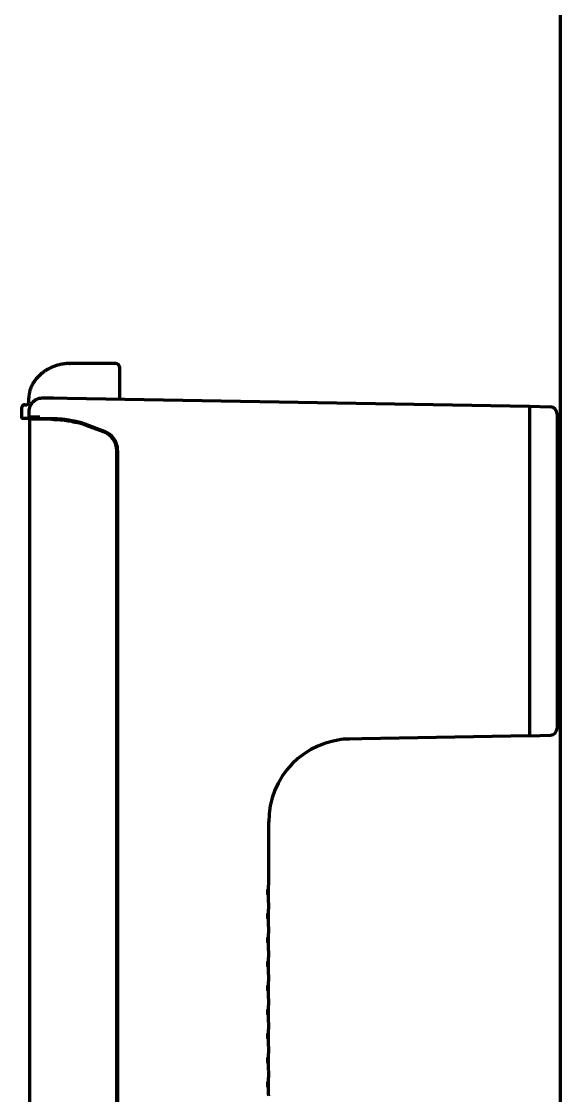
# Model space of a CAD drawing. Header units: inches. Extents: x -3077 to 7201, y 316 to 5463.
# Drawn here: x 993.1 to 1071.6, y 2859.4 to 3015.8 of the extents above; entities that cross this region are included whole.
import ezdxf

# ---------------------------------------------------------------- set-up
doc = ezdxf.new("R2010")
doc.units = ezdxf.units.IN

msp = doc.modelspace()

# ---------------------------------------------------------------- linework, layer by layer
at = {"linetype": 'Continuous', "lineweight": 70}
for p, q in [((1071.56, 2099.76), (1071.56, 3747.76)), ((1000.06, 2965.98), (1000.14, 2965.98)), ((1005.83, 2965.98), (1000.14, 2965.98)), ((1006.81, 2965.98), (1005.83, 2965.98)), ((1007.31, 2965.48), (1007.31, 2960.8)), ((994.06, 2960.98), (994.06, 2960.23)), ((996.22, 2960.99), (997.7, 2960.97)), ((997.7, 2960.97), (999.72, 2960.93)), ((999.72, 2960.93), (1067.06, 2959.76)), ((993.06, 2959.48), (993.06, 2957.98)), ((993.57, 2959.98), (993.82, 2959.98)), ((994.18, 2958.23), (994.18, 2958.99)), ((1067.06, 2959.76), (1070.09, 2959.65)), ((993.06, 2957.98), (993.07, 2957.98)), ((993.57, 2957.98), (993.07, 2957.98)), ((993.83, 2957.98), (993.57, 2957.98)), ((994.08, 2957.98), (993.83, 2957.98)), ((994.08, 2957.98), (994.14, 2957.98)), ((994.43, 2957.98), (994.14, 2957.98)), ((994.18, 2958.23), (995.72, 2958.23)), ((995.84, 2957.86), (994.23, 2957.86)), ((994.23, 2957.86), (994.23, 2837.76)), ((994.43, 2957.98), (995.96, 2957.98)), ((997.41, 2957.86), (995.84, 2957.86)), ((995.96, 2957.98), (997.41, 2957.98)), ((997.41, 2957.86), (998.12, 2957.86)), ((1004.99, 2956.05), (1002.5, 2956.96)), ((1002.54, 2957.08), (1005.09, 2956.15)), ((1005.07, 2956.05), (1002.58, 2956.96)), ((1071.56, 2956.49), (1071.06, 2956.5)), ((1006.93, 2778.72), (1006.93, 2953.27)), ((1007.01, 2778.72), (1007.01, 2953.27)), ((1007.06, 2953.33), (1007.06, 2778.65)), ((1067.06, 2936.09), (1067.06, 2935.94)), ((1071.06, 2936.09), (1071.06, 2935.94)), ((1071.06, 2915.01), (1071.56, 2915.02)), ((1067.06, 2911.76), (1039.93, 2911.28)), ((1067.06, 2911.76), (1070.09, 2911.86)), ((1029.06, 2890.12), (1029.06, 2899.3)), ((1029.06, 2890.08), (1029.06, 2890.12)), ((1029.06, 2890.08), (1029.06, 2890.09)), ((1029.06, 2886.62), (1029.06, 2887.39)), ((1029.06, 2886.58), (1029.06, 2886.62)), ((1029.06, 2886.58), (1029.06, 2886.59)), ((1029.06, 2883.12), (1029.06, 2883.89)), ((1029.06, 2883.08), (1029.06, 2883.12)), ((1029.06, 2883.08), (1029.06, 2883.09)), ((1029.06, 2879.62), (1029.06, 2880.39)), ((1029.06, 2879.58), (1029.06, 2879.62)), ((1029.06, 2879.58), (1029.06, 2879.59)), ((1029.06, 2876.12), (1029.06, 2876.89)), ((1029.06, 2876.08), (1029.06, 2876.12)), ((1029.06, 2876.08), (1029.06, 2876.09)), ((1029.06, 2872.62), (1029.06, 2873.39)), ((1029.06, 2872.58), (1029.06, 2872.62)), ((1029.06, 2872.58), (1029.06, 2872.59)), ((1029.06, 2869.12), (1029.06, 2869.89)), ((1029.06, 2869.08), (1029.06, 2869.12)), ((1029.06, 2869.08), (1029.06, 2869.09)), ((1029.06, 2865.62), (1029.06, 2866.39)), ((1029.06, 2865.58), (1029.06, 2865.62)), ((1029.06, 2865.58), (1029.06, 2865.59)), ((1029.06, 2862.12), (1029.06, 2862.89)), ((1029.06, 2862.08), (1029.06, 2862.12)), ((1029.06, 2862.08), (1029.06, 2862.09))]:
    msp.add_line(p, q, dxfattribs=at)
for centre, radius, start, end in [((1006.81, 2965.48), 0.5, 0, 90), ((993.81, 2960.23), 0.25, 270, 0), ((993.56, 2959.48), 0.5, 90, 180), ((1070.06, 2958.65), 1, 0, 88), ((1004.06, 2953.33), 3, 0, 70), ((1070.06, 2912.86), 1, 272, 0), ((1041.06, 2899.3), 12, 91, 180.4798)]:
    msp.add_arc(centre, radius, start, end, dxfattribs=at)
for centre, major_axis, ratio, start_param, end_param in [((997.41, 2942.98), (15, 0), 1, 1.22173, 1.326437), ((997.41, 2942.89), (0, 14.97), 0.996917, 5.935149, 6.033925), ((997.49, 2942.89), (0, 14.97), 0.996917, 5.935149, 6.033925), ((1003.98, 2953.27), (0, 2.96), 0.996917, 4.712389, 5.935111), ((1004.06, 2953.27), (0, 2.96), 0.996917, 4.712389, 5.935111)]:
    msp.add_ellipse(centre, major_axis=major_axis, ratio=ratio, start_param=start_param, end_param=end_param, dxfattribs=at)
for points, knots in [([(1000.14, 2965.98), (1000.13, 2965.98), (1000.12, 2965.98), (1000.1, 2965.98), (1000.06, 2965.98), (999.99, 2965.98), (999.83, 2965.97), (999.6, 2965.96), (999.42, 2965.94), (999.29, 2965.92), (999.25, 2965.92), (999.16, 2965.91), (999.11, 2965.9), (998.89, 2965.86), (998.71, 2965.83), (998.37, 2965.74), (998.03, 2965.64), (997.69, 2965.51), (997.36, 2965.37), (997.2, 2965.3), (997, 2965.19), (996.96, 2965.17), (996.88, 2965.13), (996.76, 2965.06), (996.65, 2964.99), (996.42, 2964.85), (996.28, 2964.74), (996.1, 2964.61), (996.06, 2964.58), (995.99, 2964.52), (995.96, 2964.49), (995.85, 2964.41), (995.78, 2964.35), (995.59, 2964.16), (995.46, 2964.04), (995.22, 2963.77), (995.11, 2963.63), (994.98, 2963.45), (994.95, 2963.41), (994.9, 2963.34), (994.88, 2963.3), (994.8, 2963.19), (994.76, 2963.11), (994.62, 2962.88), (994.54, 2962.72), (994.4, 2962.39), (994.34, 2962.22), (994.27, 2961.96), (994.25, 2961.88), (994.22, 2961.74), (994.21, 2961.7), (994.19, 2961.61), (994.19, 2961.57), (994.15, 2961.34), (994.14, 2961.16), (994.14, 2960.98)], [0, 0, 0, 0, 0.003906, 0.003906, 0.007812, 0.015625, 0.03125, 0.0625, 0.09375, 0.09375, 0.109375, 0.109375, 0.125, 0.125, 0.1875, 0.1875, 0.25, 0.3125, 0.3125, 0.375, 0.375, 0.390625, 0.390625, 0.40625, 0.4375, 0.4375, 0.5, 0.5, 0.515625, 0.515625, 0.53125, 0.53125, 0.5625, 0.5625, 0.625, 0.625, 0.6875, 0.6875, 0.703125, 0.703125, 0.71875, 0.71875, 0.75, 0.75, 0.8125, 0.8125, 0.875, 0.875, 0.90625, 0.90625, 0.921875, 0.921875, 0.9375, 0.9375, 1, 1, 1, 1]), ([(994.18, 2958.99), (994.18, 2959.13), (994.19, 2959.26), (994.23, 2959.45), (994.25, 2959.52), (994.27, 2959.59), (994.28, 2959.61), (994.29, 2959.64), (994.29, 2959.66), (994.31, 2959.71), (994.32, 2959.74), (994.39, 2959.89), (994.45, 2960), (994.54, 2960.14), (994.56, 2960.17), (994.6, 2960.22), (994.62, 2960.25), (994.69, 2960.32), (994.73, 2960.37), (994.87, 2960.51), (994.98, 2960.59), (995.11, 2960.69), (995.14, 2960.7), (995.2, 2960.74), (995.23, 2960.75), (995.32, 2960.8), (995.44, 2960.85), (995.56, 2960.9), (995.66, 2960.92), (995.69, 2960.93), (995.75, 2960.95), (995.79, 2960.95), (995.95, 2960.98), (996.08, 2960.99), (996.22, 2960.99)], [0, 0, 0, 0, 0.125, 0.125, 0.1875, 0.1875, 0.203125, 0.203125, 0.21875, 0.21875, 0.25, 0.25, 0.375, 0.375, 0.40625, 0.40625, 0.4375, 0.4375, 0.5, 0.5, 0.625, 0.625, 0.65625, 0.65625, 0.6875, 0.6875, 0.75, 0.8125, 0.8125, 0.84375, 0.84375, 0.875, 0.875, 1, 1, 1, 1]), ([(1071.06, 2958.65), (1071.06, 2958.65), (1071.06, 2958.65), (1071.06, 2958.64), (1071.06, 2958.63), (1071.06, 2958.61), (1071.06, 2958.58), (1071.06, 2958.47), (1071.06, 2958.37), (1071.06, 2958.09), (1071.06, 2957.91), (1071.06, 2957.6), (1071.06, 2957.48), (1071.06, 2957.33), (1071.06, 2957.3), (1071.06, 2957.23), (1071.06, 2957.2), (1071.06, 2957.1), (1071.06, 2957.03), (1071.06, 2956.68), (1071.06, 2956.36), (1071.06, 2955.84), (1071.06, 2955.65), (1071.06, 2955.37), (1071.06, 2955.27), (1071.06, 2955.07), (1071.06, 2954.97), (1071.06, 2954.45), (1071.06, 2954), (1071.06, 2953.06), (1071.06, 2952.56), (1071.06, 2951.77), (1071.06, 2951.5), (1071.06, 2951.09), (1071.06, 2950.95), (1071.06, 2950.73), (1071.06, 2950.66), (1071.06, 2950.52), (1071.06, 2950.44), (1071.06, 2949.79), (1071.06, 2949.19), (1071.06, 2947.96), (1071.06, 2947.33), (1071.06, 2946.35), (1071.06, 2946.02), (1071.06, 2945.51), (1071.06, 2945.34), (1071.06, 2945), (1071.06, 2944.83), (1071.06, 2943.98), (1071.06, 2943.29), (1071.06, 2941.88), (1071.06, 2941.18), (1071.06, 2939.75), (1071.06, 2939.02), (1071.06, 2938.2), (1071.06, 2938.11), (1071.06, 2937.93), (1071.06, 2937.83), (1071.06, 2937.56), (1071.06, 2937.38), (1071.06, 2936.83), (1071.06, 2936.46), (1071.06, 2936.09)], [0, 0, 0, 0, 0.01425, 0.01425, 0.029897, 0.029897, 0.06119, 0.06119, 0.123777, 0.123777, 0.186365, 0.186365, 0.217658, 0.217658, 0.225482, 0.225482, 0.233305, 0.233305, 0.248952, 0.248952, 0.311539, 0.311539, 0.342833, 0.342833, 0.35848, 0.35848, 0.374127, 0.374127, 0.436714, 0.436714, 0.499301, 0.499301, 0.530595, 0.530595, 0.546242, 0.546242, 0.554065, 0.554065, 0.561889, 0.561889, 0.624476, 0.624476, 0.687063, 0.687063, 0.718357, 0.718357, 0.734004, 0.734004, 0.749651, 0.749651, 0.812238, 0.812238, 0.874825, 0.874825, 0.937413, 0.937413, 0.945236, 0.945236, 0.95306, 0.95306, 0.968706, 0.968706, 1, 1, 1, 1]), ([(994.43, 2957.98), (994.41, 2957.98), (994.4, 2957.98), (994.37, 2957.99), (994.37, 2957.99), (994.35, 2957.99), (994.34, 2958), (994.32, 2958.01), (994.3, 2958.01), (994.28, 2958.03), (994.26, 2958.04), (994.24, 2958.07), (994.23, 2958.08), (994.22, 2958.1), (994.21, 2958.11), (994.21, 2958.12), (994.2, 2958.13), (994.19, 2958.15), (994.19, 2958.17), (994.19, 2958.17), (994.18, 2958.2), (994.18, 2958.21), (994.18, 2958.23)], [0, 0, 0, 0, 0.125, 0.125, 0.1875, 0.1875, 0.25, 0.25, 0.375, 0.375, 0.5, 0.5, 0.625, 0.625, 0.6875, 0.6875, 0.75, 0.8125, 0.8125, 0.875, 0.875, 1, 1, 1, 1]), ([(997.41, 2957.98), (997.53, 2957.98), (997.66, 2957.98), (997.92, 2957.97), (998.05, 2957.97), (998.33, 2957.95), (998.47, 2957.94), (998.69, 2957.93), (998.77, 2957.92), (998.88, 2957.91), (998.92, 2957.9), (999, 2957.9), (999.04, 2957.89), (999.23, 2957.87), (999.39, 2957.85), (999.63, 2957.82), (999.71, 2957.8), (999.84, 2957.78), (999.88, 2957.78), (999.96, 2957.76), (1000, 2957.76), (1000.21, 2957.72), (1000.54, 2957.65), (1000.87, 2957.58), (1001.04, 2957.54)], [0, 0, 0, 0, 0.125, 0.125, 0.25, 0.25, 0.375, 0.375, 0.4375, 0.4375, 0.46875, 0.46875, 0.5, 0.5, 0.625, 0.625, 0.6875, 0.6875, 0.71875, 0.71875, 0.75, 0.75, 0.875, 1, 1, 1, 1]), ([(997.41, 2957.86), (997.54, 2957.86), (997.67, 2957.85), (997.93, 2957.85), (998.07, 2957.84), (998.36, 2957.83), (998.5, 2957.82), (998.73, 2957.8), (998.81, 2957.79), (998.92, 2957.78), (998.96, 2957.78), (999.04, 2957.77), (999.08, 2957.76), (999.28, 2957.74), (999.44, 2957.72), (999.76, 2957.67), (999.92, 2957.64), (1000.25, 2957.58), (1000.42, 2957.55), (1000.63, 2957.5), (1000.67, 2957.49), (1000.76, 2957.48), (1000.8, 2957.47), (1000.93, 2957.44), (1001.01, 2957.41), (1001.09, 2957.39)], [0, 0, 0, 0, 0.125, 0.125, 0.25, 0.25, 0.375, 0.375, 0.4375, 0.4375, 0.46875, 0.46875, 0.5, 0.5, 0.625, 0.625, 0.75, 0.75, 0.875, 0.875, 0.90625, 0.90625, 0.9375, 0.9375, 1, 1, 1, 1]), ([(998.12, 2957.86), (998.22, 2957.86), (998.33, 2957.85), (998.45, 2957.85), (998.45, 2957.85), (998.46, 2957.85)], [0, 0, 0, 0, 0.95568, 0.95568, 1, 1, 1, 1]), ([(1067.06, 2935.94), (1067.06, 2932.67), (1067.06, 2926.24), (1067.06, 2918.25), (1067.06, 2912.98), (1067.06, 2911.76), (1067.06, 2911.76)], [0, 0, 0, 0, 0.250016, 0.500032, 0.750048, 1, 1, 1, 1]), ([(1071.06, 2935.94), (1071.06, 2935.19), (1071.06, 2934.44), (1071.06, 2933.5), (1071.06, 2933.32), (1071.06, 2932.94), (1071.06, 2932.76), (1071.06, 2932.2), (1071.06, 2931.83), (1071.06, 2930.73), (1071.06, 2930), (1071.06, 2928.58), (1071.06, 2927.87), (1071.06, 2926.48), (1071.06, 2925.8), (1071.06, 2925.04), (1071.06, 2924.96), (1071.06, 2924.79), (1071.06, 2924.54), (1071.06, 2924.29), (1071.06, 2923.96), (1071.06, 2923.8), (1071.06, 2923.47), (1071.06, 2923.31), (1071.06, 2922.52), (1071.06, 2921.91), (1071.06, 2920.73), (1071.06, 2920.16), (1071.06, 2919.35), (1071.06, 2919.09), (1071.06, 2918.77), (1071.06, 2918.7), (1071.06, 2918.57), (1071.06, 2918.39), (1071.06, 2918.2), (1071.06, 2917.59), (1071.06, 2917.14), (1071.06, 2916.3), (1071.06, 2915.91), (1071.06, 2915.46), (1071.06, 2915.33), (1071.06, 2915.2), (1071.06, 2915.12), (1071.06, 2915.08), (1071.06, 2914.88), (1071.06, 2914.72), (1071.06, 2914.29), (1071.06, 2914.04), (1071.06, 2913.62), (1071.06, 2913.44), (1071.06, 2913.22), (1071.06, 2913.16), (1071.06, 2913.08), (1071.06, 2913.05), (1071.06, 2913.01), (1071.06, 2912.99), (1071.06, 2912.9), (1071.06, 2912.86), (1071.06, 2912.86)], [0, 0, 0, 0, 0.062517, 0.062517, 0.078146, 0.078146, 0.093775, 0.093775, 0.125034, 0.125034, 0.187551, 0.187551, 0.250068, 0.250068, 0.312584, 0.312584, 0.320399, 0.320399, 0.328214, 0.343843, 0.343843, 0.359472, 0.359472, 0.375101, 0.375101, 0.437618, 0.437618, 0.500135, 0.500135, 0.531394, 0.531394, 0.539208, 0.539208, 0.547023, 0.562652, 0.562652, 0.625169, 0.625169, 0.687686, 0.687686, 0.703315, 0.71113, 0.71113, 0.718944, 0.718944, 0.750203, 0.750203, 0.81272, 0.81272, 0.875236, 0.875236, 0.906495, 0.906495, 0.922124, 0.922124, 0.937753, 0.937753, 1, 1, 1, 1]), ([(1029.06, 2887.42), (1029.06, 2887.42), (1029.06, 2887.43), (1029.06, 2887.46), (1029.05, 2887.62), (1029.03, 2887.95), (1029.02, 2888.4), (1029.01, 2888.92), (1029.02, 2889.41), (1029.04, 2889.8), (1029.05, 2890), (1029.06, 2890.07), (1029.06, 2890.08), (1029.06, 2890.08)], [0, 0, 0, 0, 0.010183, 0.070351, 0.180646, 0.300593, 0.425928, 0.557826, 0.693584, 0.815302, 0.931069, 0.992468, 1, 1, 1, 1]), ([(1028.94, 2888.64), (1028.95, 2888.68), (1028.95, 2888.92), (1028.95, 2889.21), (1028.93, 2889.4), (1028.93, 2889.42)], [0, 0, 0, 0, 0.175328, 0.891133, 1, 1, 1, 1]), ([(1029.06, 2883.92), (1029.06, 2883.92), (1029.06, 2883.93), (1029.06, 2883.96), (1029.05, 2884.12), (1029.03, 2884.45), (1029.02, 2884.9), (1029.01, 2885.42), (1029.02, 2885.91), (1029.04, 2886.3), (1029.05, 2886.5), (1029.06, 2886.57), (1029.06, 2886.58), (1029.06, 2886.58)], [0, 0, 0, 0, 0.010183, 0.070351, 0.180646, 0.300593, 0.425928, 0.557826, 0.693584, 0.815302, 0.931069, 0.992468, 1, 1, 1, 1]), ([(1028.94, 2885.14), (1028.95, 2885.18), (1028.95, 2885.42), (1028.95, 2885.71), (1028.93, 2885.9), (1028.93, 2885.92)], [0, 0, 0, 0, 0.175328, 0.891133, 1, 1, 1, 1]), ([(1028.94, 2881.64), (1028.95, 2881.68), (1028.95, 2881.92), (1028.95, 2882.21), (1028.93, 2882.4), (1028.93, 2882.42)], [0, 0, 0, 0, 0.175328, 0.891133, 1, 1, 1, 1]), ([(1029.06, 2880.42), (1029.06, 2880.42), (1029.06, 2880.43), (1029.06, 2880.46), (1029.05, 2880.62), (1029.03, 2880.95), (1029.02, 2881.4), (1029.01, 2881.92), (1029.02, 2882.41), (1029.04, 2882.8), (1029.05, 2883), (1029.06, 2883.07), (1029.06, 2883.08), (1029.06, 2883.08)], [0, 0, 0, 0, 0.010183, 0.070351, 0.180646, 0.300593, 0.425928, 0.557827, 0.693585, 0.815302, 0.931069, 0.992468, 1, 1, 1, 1]), ([(1028.94, 2878.14), (1028.95, 2878.18), (1028.95, 2878.42), (1028.95, 2878.71), (1028.93, 2878.9), (1028.93, 2878.92)], [0, 0, 0, 0, 0.175328, 0.891133, 1, 1, 1, 1]), ([(1029.06, 2876.92), (1029.06, 2876.92), (1029.06, 2876.93), (1029.06, 2876.96), (1029.05, 2877.12), (1029.03, 2877.45), (1029.02, 2877.9), (1029.01, 2878.42), (1029.02, 2878.91), (1029.04, 2879.3), (1029.05, 2879.5), (1029.06, 2879.57), (1029.06, 2879.58), (1029.06, 2879.58)], [0, 0, 0, 0, 0.010183, 0.070351, 0.180646, 0.300593, 0.425928, 0.557827, 0.693585, 0.815302, 0.931069, 0.992468, 1, 1, 1, 1]), ([(1029.06, 2873.42), (1029.06, 2873.42), (1029.06, 2873.43), (1029.06, 2873.46), (1029.05, 2873.62), (1029.03, 2873.95), (1029.02, 2874.4), (1029.01, 2874.92), (1029.02, 2875.41), (1029.04, 2875.8), (1029.05, 2876), (1029.06, 2876.07), (1029.06, 2876.08), (1029.06, 2876.08)], [0, 0, 0, 0, 0.010183, 0.070351, 0.180646, 0.300593, 0.425928, 0.557827, 0.693585, 0.815302, 0.931069, 0.992468, 1, 1, 1, 1]), ([(1028.94, 2874.64), (1028.95, 2874.68), (1028.95, 2874.92), (1028.95, 2875.21), (1028.93, 2875.4), (1028.93, 2875.42)], [0, 0, 0, 0, 0.175328, 0.891133, 1, 1, 1, 1]), ([(1029.06, 2869.92), (1029.06, 2869.92), (1029.06, 2869.93), (1029.06, 2869.96), (1029.05, 2870.12), (1029.03, 2870.45), (1029.02, 2870.9), (1029.01, 2871.42), (1029.02, 2871.91), (1029.04, 2872.3), (1029.05, 2872.5), (1029.06, 2872.57), (1029.06, 2872.58), (1029.06, 2872.58)], [0, 0, 0, 0, 0.010183, 0.070351, 0.180646, 0.300593, 0.425928, 0.557827, 0.693585, 0.815302, 0.931069, 0.992468, 1, 1, 1, 1]), ([(1028.94, 2871.14), (1028.95, 2871.18), (1028.95, 2871.42), (1028.95, 2871.71), (1028.93, 2871.9), (1028.93, 2871.92)], [0, 0, 0, 0, 0.175328, 0.891133, 1, 1, 1, 1]), ([(1028.94, 2867.64), (1028.95, 2867.68), (1028.95, 2867.92), (1028.95, 2868.21), (1028.93, 2868.4), (1028.93, 2868.42)], [0, 0, 0, 0, 0.175328, 0.891133, 1, 1, 1, 1]), ([(1029.06, 2866.42), (1029.06, 2866.42), (1029.06, 2866.43), (1029.06, 2866.46), (1029.05, 2866.62), (1029.03, 2866.95), (1029.02, 2867.4), (1029.01, 2867.92), (1029.02, 2868.41), (1029.04, 2868.8), (1029.05, 2869), (1029.06, 2869.07), (1029.06, 2869.08), (1029.06, 2869.08)], [0, 0, 0, 0, 0.010183, 0.070351, 0.180646, 0.300593, 0.425928, 0.557827, 0.693585, 0.815302, 0.931069, 0.992468, 1, 1, 1, 1]), ([(1028.94, 2864.14), (1028.95, 2864.18), (1028.95, 2864.42), (1028.95, 2864.71), (1028.93, 2864.9), (1028.93, 2864.92)], [0, 0, 0, 0, 0.175328, 0.891133, 1, 1, 1, 1]), ([(1029.06, 2862.92), (1029.06, 2862.92), (1029.06, 2862.93), (1029.06, 2862.96), (1029.05, 2863.12), (1029.03, 2863.45), (1029.02, 2863.9), (1029.01, 2864.42), (1029.02, 2864.91), (1029.04, 2865.3), (1029.05, 2865.5), (1029.06, 2865.57), (1029.06, 2865.58), (1029.06, 2865.58)], [0, 0, 0, 0, 0.010183, 0.070351, 0.180646, 0.300593, 0.425928, 0.557826, 0.693585, 0.815302, 0.931069, 0.992468, 1, 1, 1, 1]), ([(1029.06, 2859.42), (1029.06, 2859.42), (1029.06, 2859.43), (1029.06, 2859.46), (1029.05, 2859.62), (1029.03, 2859.95), (1029.02, 2860.4), (1029.01, 2860.92), (1029.02, 2861.41), (1029.04, 2861.8), (1029.05, 2862), (1029.06, 2862.07), (1029.06, 2862.08), (1029.06, 2862.08)], [0, 0, 0, 0, 0.010183, 0.070351, 0.180646, 0.300593, 0.425928, 0.557826, 0.693584, 0.815302, 0.931069, 0.992467, 1, 1, 1, 1]), ([(1028.94, 2860.64), (1028.95, 2860.68), (1028.95, 2860.92), (1028.95, 2861.21), (1028.93, 2861.4), (1028.93, 2861.42)], [0, 0, 0, 0, 0.175328, 0.891133, 1, 1, 1, 1])]:
    msp.add_open_spline(points, degree=3, knots=knots, dxfattribs=at)
for points, degree in [([(1067.06, 2959.76), (1067.06, 2959.76), (1067.06, 2958.55), (1067.06, 2953.37), (1067.06, 2945.54), (1067.06, 2939.27), (1067.06, 2936.09)], 3), ([(1029.02, 2888.94), (1029.02, 2889.01), (1029.02, 2889.08), (1029.02, 2889.15)], 3), ([(1029.06, 2887.43), (1029.06, 2887.43), (1029.06, 2887.43)], 2), ([(1029.02, 2885.44), (1029.02, 2885.51), (1029.02, 2885.58), (1029.02, 2885.65)], 3), ([(1029.06, 2883.93), (1029.06, 2883.93), (1029.06, 2883.93)], 2), ([(1029.02, 2881.94), (1029.02, 2882.01), (1029.02, 2882.08), (1029.02, 2882.15)], 3), ([(1029.06, 2880.43), (1029.06, 2880.43), (1029.06, 2880.43)], 2), ([(1029.02, 2878.44), (1029.02, 2878.51), (1029.02, 2878.58), (1029.02, 2878.65)], 3), ([(1029.06, 2876.93), (1029.06, 2876.93), (1029.06, 2876.93)], 2), ([(1029.02, 2874.94), (1029.02, 2875.01), (1029.02, 2875.08), (1029.02, 2875.15)], 3), ([(1029.06, 2873.43), (1029.06, 2873.43), (1029.06, 2873.43)], 2), ([(1029.02, 2871.44), (1029.02, 2871.51), (1029.02, 2871.58), (1029.02, 2871.65)], 3), ([(1029.06, 2869.93), (1029.06, 2869.93), (1029.06, 2869.93)], 2), ([(1029.02, 2867.94), (1029.02, 2868.01), (1029.02, 2868.08), (1029.02, 2868.15)], 3), ([(1029.06, 2866.43), (1029.06, 2866.43), (1029.06, 2866.43)], 2), ([(1029.02, 2864.44), (1029.02, 2864.51), (1029.02, 2864.58), (1029.02, 2864.65)], 3), ([(1029.06, 2862.93), (1029.06, 2862.93), (1029.06, 2862.93)], 2), ([(1029.02, 2860.94), (1029.02, 2861.01), (1029.02, 2861.08), (1029.02, 2861.15)], 3), ([(1029.06, 2859.43), (1029.06, 2859.43), (1029.06, 2859.43)], 2)]:
    msp.add_open_spline(points, degree=degree, dxfattribs=at)

doc.saveas('drawing.dxf')
